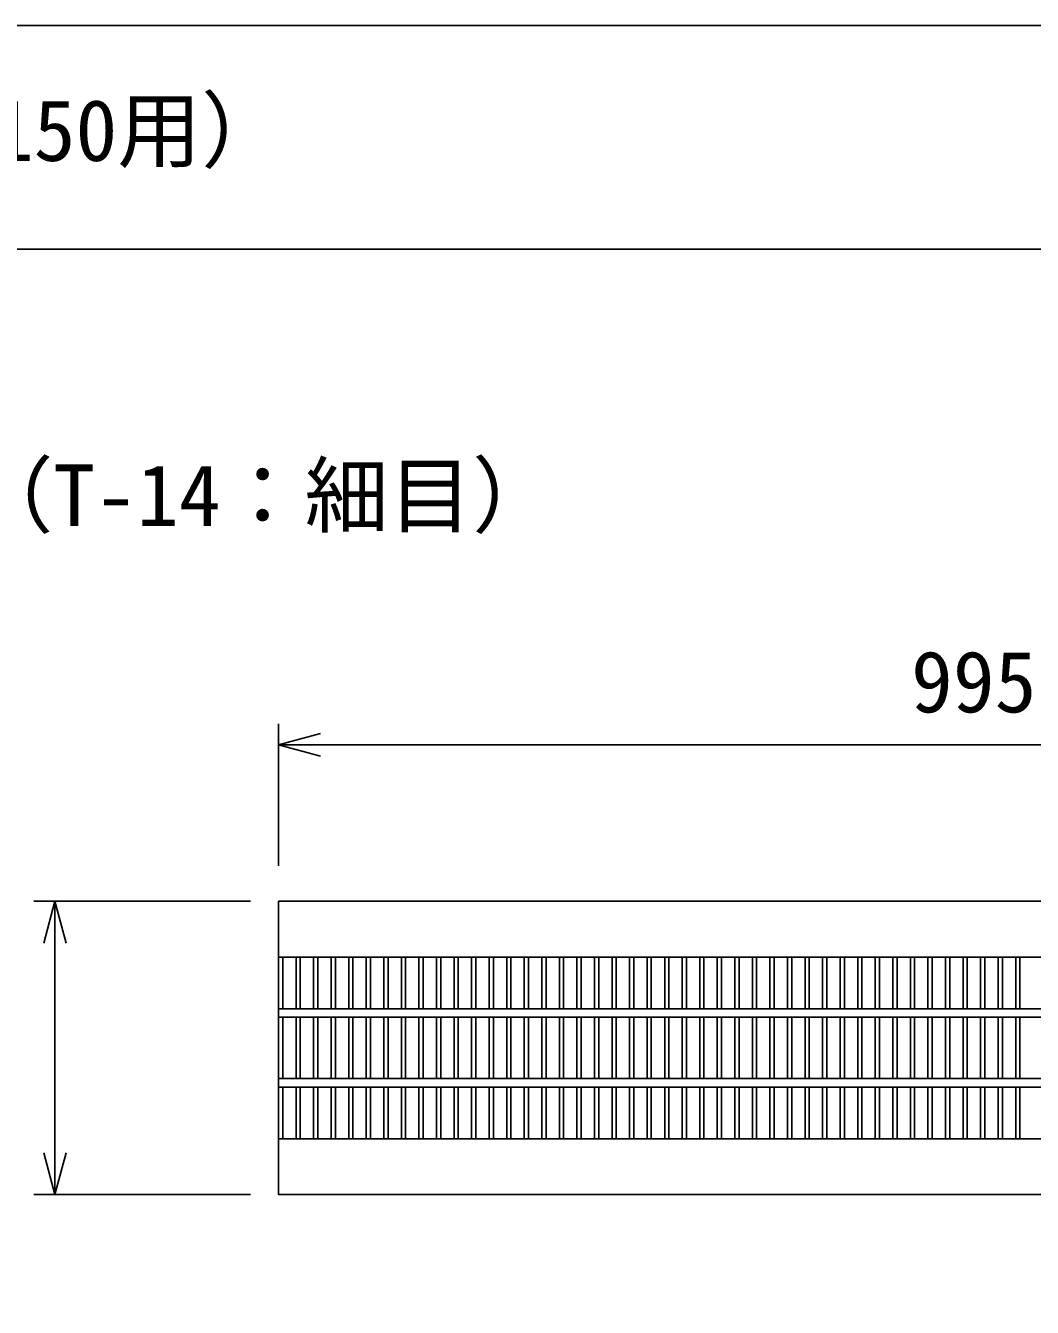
# Model space of a CAD drawing. Units: millimetres, scale not verified. Extents: x -25200 to 25200, y -8910 to 8910.
# Drawn here: x -15457 to -14737, y 854 to 1771 of the extents above; entities that cross this region are included whole.
import ezdxf
from ezdxf.enums import TextEntityAlignment as Align

# ---------------------------------------------------------------- set-up
doc = ezdxf.new("R2010")
doc.units = ezdxf.units.MM
doc.header["$LTSCALE"] = 30
for name, color, linetype, lineweight in [('0-0_DIM', 7, 'Continuous', 25), ('0-2_HATCH', 6, 'Continuous', 25), ('0-6_TXT', 7, 'Continuous', 25)]:
    doc.layers.add(name, color=color, linetype=linetype, lineweight=lineweight)
doc.styles.add('ＭＳ ゴシック', font='')
doc.styles.get('ＭＳ ゴシック').set_extended_font_data('MS Gothic')

msp = doc.modelspace()

# ---------------------------------------------------------------- linework, layer by layer
at = {"layer": '0-0_DIM'}
for p, q in [((-15276.52, 1170.13), (-15276.52, 1271.72)), ((-14281.52, 1256.72), (-15276.52, 1256.72)), ((-15296.52, 1144.91), (-15451.52, 1144.91)), ((-15436.52, 1144.91), (-15436.52, 934.91)), ((-15296.52, 934.91), (-15451.52, 934.91))]:
    msp.add_line(p, q, dxfattribs=at)
for points in [[(-15246.52, 1248.68), (-15276.52, 1256.72), (-15246.52, 1264.76)], [(-15444.56, 1114.91), (-15436.52, 1144.91), (-15428.48, 1114.91)], [(-15428.48, 964.91), (-15436.52, 934.91), (-15444.56, 964.91)]]:
    msp.add_lwpolyline(points, dxfattribs=at)
at = {"layer": '0-2_HATCH'}
for p, q in [((-15276.52, 1104.91), (-14281.52, 1104.91)), ((-15273.52, 1104.91), (-15273.52, 1067.91)), ((-15263.96, 1104.91), (-15263.96, 1067.91)), ((-15260.96, 1104.91), (-15260.96, 1067.91)), ((-15251.41, 1104.91), (-15251.41, 1067.91)), ((-15248.41, 1104.91), (-15248.41, 1067.91)), ((-15238.85, 1104.91), (-15238.85, 1067.91)), ((-15235.85, 1104.91), (-15235.85, 1067.91)), ((-15226.29, 1104.91), (-15226.29, 1067.91)), ((-15223.29, 1104.91), (-15223.29, 1067.91)), ((-15213.73, 1104.91), (-15213.73, 1067.91)), ((-15210.73, 1104.91), (-15210.73, 1067.91)), ((-15201.18, 1104.91), (-15201.18, 1067.91)), ((-15198.18, 1104.91), (-15198.18, 1067.91)), ((-15188.62, 1104.91), (-15188.62, 1067.91)), ((-15185.62, 1104.91), (-15185.62, 1067.91)), ((-15176.06, 1104.91), (-15176.06, 1067.91)), ((-15173.06, 1104.91), (-15173.06, 1067.91)), ((-15163.51, 1104.91), (-15163.51, 1067.91)), ((-15160.51, 1104.91), (-15160.51, 1067.91)), ((-15150.95, 1104.91), (-15150.95, 1067.91)), ((-15147.95, 1104.91), (-15147.95, 1067.91)), ((-15138.39, 1104.91), (-15138.39, 1067.91)), ((-15135.39, 1104.91), (-15135.39, 1067.91)), ((-15125.84, 1104.91), (-15125.84, 1067.91)), ((-15122.84, 1104.91), (-15122.84, 1067.91)), ((-15113.28, 1104.91), (-15113.28, 1067.91)), ((-15110.28, 1104.91), (-15110.28, 1067.91)), ((-15100.72, 1104.91), (-15100.72, 1067.91)), ((-15097.72, 1104.91), (-15097.72, 1067.91)), ((-15088.17, 1104.91), (-15088.17, 1067.91)), ((-15085.17, 1104.91), (-15085.17, 1067.91)), ((-15075.61, 1104.91), (-15075.61, 1067.91)), ((-15072.61, 1104.91), (-15072.61, 1067.91)), ((-15063.05, 1104.91), (-15063.05, 1067.91)), ((-15060.05, 1104.91), (-15060.05, 1067.91)), ((-15050.49, 1104.91), (-15050.49, 1067.91)), ((-15047.49, 1104.91), (-15047.49, 1067.91)), ((-15037.94, 1104.91), (-15037.94, 1067.91)), ((-15034.94, 1104.91), (-15034.94, 1067.91)), ((-15025.38, 1104.91), (-15025.38, 1067.91)), ((-15022.38, 1104.91), (-15022.38, 1067.91)), ((-15012.82, 1104.91), (-15012.82, 1067.91)), ((-15009.82, 1104.91), (-15009.82, 1067.91)), ((-15000.27, 1104.91), (-15000.27, 1067.91)), ((-14997.27, 1104.91), (-14997.27, 1067.91)), ((-14987.71, 1104.91), (-14987.71, 1067.91)), ((-14984.71, 1104.91), (-14984.71, 1067.91)), ((-14975.15, 1104.91), (-14975.15, 1067.91)), ((-14972.15, 1104.91), (-14972.15, 1067.91)), ((-14962.6, 1104.91), (-14962.6, 1067.91)), ((-14959.6, 1104.91), (-14959.6, 1067.91)), ((-14950.04, 1104.91), (-14950.04, 1067.91)), ((-14947.04, 1104.91), (-14947.04, 1067.91)), ((-14937.48, 1104.91), (-14937.48, 1067.91)), ((-14934.48, 1104.91), (-14934.48, 1067.91)), ((-14924.92, 1104.91), (-14924.92, 1067.91)), ((-14921.92, 1104.91), (-14921.92, 1067.91)), ((-14912.37, 1104.91), (-14912.37, 1067.91)), ((-14909.37, 1104.91), (-14909.37, 1067.91)), ((-14899.81, 1104.91), (-14899.81, 1067.91)), ((-14896.81, 1104.91), (-14896.81, 1067.91)), ((-14887.25, 1104.91), (-14887.25, 1067.91)), ((-14884.25, 1104.91), (-14884.25, 1067.91)), ((-14874.7, 1104.91), (-14874.7, 1067.91)), ((-14871.7, 1104.91), (-14871.7, 1067.91)), ((-14862.14, 1104.91), (-14862.14, 1067.91)), ((-14859.14, 1104.91), (-14859.14, 1067.91)), ((-14849.58, 1104.91), (-14849.58, 1067.91)), ((-14846.58, 1104.91), (-14846.58, 1067.91)), ((-14837.03, 1104.91), (-14837.03, 1067.91)), ((-14834.03, 1104.91), (-14834.03, 1067.91)), ((-14824.47, 1104.91), (-14824.47, 1067.91)), ((-14821.47, 1104.91), (-14821.47, 1067.91)), ((-14811.91, 1104.91), (-14811.91, 1067.91)), ((-14808.91, 1104.91), (-14808.91, 1067.91)), ((-14799.36, 1104.91), (-14799.36, 1067.91)), ((-14796.36, 1104.91), (-14796.36, 1067.91)), ((-14786.8, 1104.91), (-14786.8, 1067.91)), ((-14783.8, 1104.91), (-14783.8, 1067.91)), ((-14774.24, 1104.91), (-14774.24, 1067.91)), ((-14771.24, 1104.91), (-14771.24, 1067.91)), ((-14761.68, 1104.91), (-14761.68, 1067.91)), ((-14758.68, 1104.91), (-14758.68, 1067.91)), ((-14749.13, 1104.91), (-14749.13, 1067.91)), ((-14746.13, 1104.91), (-14746.13, 1067.91)), ((-14281.52, 1067.91), (-15276.52, 1067.91)), ((-14281.52, 1061.91), (-15276.52, 1061.91)), ((-15273.52, 1061.91), (-15273.52, 1017.91)), ((-15263.96, 1061.91), (-15263.96, 1017.91)), ((-15260.96, 1061.91), (-15260.96, 1017.91)), ((-15251.41, 1061.91), (-15251.41, 1017.91)), ((-15248.41, 1061.91), (-15248.41, 1017.91)), ((-15238.85, 1061.91), (-15238.85, 1017.91)), ((-15235.85, 1061.91), (-15235.85, 1017.91)), ((-15226.29, 1061.91), (-15226.29, 1017.91)), ((-15223.29, 1061.91), (-15223.29, 1017.91)), ((-15213.73, 1061.91), (-15213.73, 1017.91)), ((-15210.73, 1061.91), (-15210.73, 1017.91)), ((-15201.18, 1061.91), (-15201.18, 1017.91)), ((-15198.18, 1061.91), (-15198.18, 1017.91)), ((-15188.62, 1061.91), (-15188.62, 1017.91)), ((-15185.62, 1061.91), (-15185.62, 1017.91)), ((-15176.06, 1061.91), (-15176.06, 1017.91)), ((-15173.06, 1061.91), (-15173.06, 1017.91)), ((-15163.51, 1061.91), (-15163.51, 1017.91)), ((-15160.51, 1061.91), (-15160.51, 1017.91)), ((-15150.95, 1061.91), (-15150.95, 1017.91)), ((-15147.95, 1061.91), (-15147.95, 1017.91)), ((-15138.39, 1061.91), (-15138.39, 1017.91)), ((-15135.39, 1061.91), (-15135.39, 1017.91)), ((-15125.84, 1061.91), (-15125.84, 1017.91)), ((-15122.84, 1061.91), (-15122.84, 1017.91)), ((-15113.28, 1061.91), (-15113.28, 1017.91)), ((-15110.28, 1061.91), (-15110.28, 1017.91)), ((-15100.72, 1061.91), (-15100.72, 1017.91)), ((-15097.72, 1061.91), (-15097.72, 1017.91)), ((-15088.17, 1061.91), (-15088.17, 1017.91)), ((-15085.17, 1061.91), (-15085.17, 1017.91)), ((-15075.61, 1061.91), (-15075.61, 1017.91)), ((-15072.61, 1061.91), (-15072.61, 1017.91)), ((-15063.05, 1061.91), (-15063.05, 1017.91)), ((-15060.05, 1061.91), (-15060.05, 1017.91)), ((-15050.49, 1061.91), (-15050.49, 1017.91)), ((-15047.49, 1061.91), (-15047.49, 1017.91)), ((-15037.94, 1061.91), (-15037.94, 1017.91)), ((-15034.94, 1061.91), (-15034.94, 1017.91)), ((-15025.38, 1061.91), (-15025.38, 1017.91)), ((-15022.38, 1061.91), (-15022.38, 1017.91)), ((-15012.82, 1061.91), (-15012.82, 1017.91)), ((-15009.82, 1061.91), (-15009.82, 1017.91)), ((-15000.27, 1061.91), (-15000.27, 1017.91)), ((-14997.27, 1061.91), (-14997.27, 1017.91)), ((-14987.71, 1061.91), (-14987.71, 1017.91)), ((-14984.71, 1061.91), (-14984.71, 1017.91)), ((-14975.15, 1061.91), (-14975.15, 1017.91)), ((-14972.15, 1061.91), (-14972.15, 1017.91)), ((-14962.6, 1061.91), (-14962.6, 1017.91)), ((-14959.6, 1061.91), (-14959.6, 1017.91)), ((-14950.04, 1061.91), (-14950.04, 1017.91)), ((-14947.04, 1061.91), (-14947.04, 1017.91)), ((-14937.48, 1061.91), (-14937.48, 1017.91)), ((-14934.48, 1061.91), (-14934.48, 1017.91)), ((-14924.92, 1061.91), (-14924.92, 1017.91)), ((-14921.92, 1061.91), (-14921.92, 1017.91)), ((-14912.37, 1061.91), (-14912.37, 1017.91)), ((-14909.37, 1061.91), (-14909.37, 1017.91)), ((-14899.81, 1061.91), (-14899.81, 1017.91)), ((-14896.81, 1061.91), (-14896.81, 1017.91)), ((-14887.25, 1061.91), (-14887.25, 1017.91)), ((-14884.25, 1061.91), (-14884.25, 1017.91)), ((-14874.7, 1061.91), (-14874.7, 1017.91)), ((-14871.7, 1061.91), (-14871.7, 1017.91)), ((-14862.14, 1061.91), (-14862.14, 1017.91)), ((-14859.14, 1061.91), (-14859.14, 1017.91)), ((-14849.58, 1061.91), (-14849.58, 1017.91)), ((-14846.58, 1061.91), (-14846.58, 1017.91)), ((-14837.03, 1061.91), (-14837.03, 1017.91)), ((-14834.03, 1061.91), (-14834.03, 1017.91)), ((-14824.47, 1061.91), (-14824.47, 1017.91)), ((-14821.47, 1061.91), (-14821.47, 1017.91)), ((-14811.91, 1061.91), (-14811.91, 1017.91)), ((-14808.91, 1061.91), (-14808.91, 1017.91)), ((-14799.36, 1061.91), (-14799.36, 1017.91)), ((-14796.36, 1061.91), (-14796.36, 1017.91)), ((-14786.8, 1061.91), (-14786.8, 1017.91)), ((-14783.8, 1061.91), (-14783.8, 1017.91)), ((-14774.24, 1061.91), (-14774.24, 1017.91)), ((-14771.24, 1061.91), (-14771.24, 1017.91)), ((-14761.68, 1061.91), (-14761.68, 1017.91)), ((-14758.68, 1061.91), (-14758.68, 1017.91)), ((-14749.13, 1061.91), (-14749.13, 1017.91)), ((-14746.13, 1061.91), (-14746.13, 1017.91)), ((-14281.52, 1017.91), (-15276.52, 1017.91)), ((-14281.52, 1011.91), (-15276.52, 1011.91)), ((-15273.52, 1011.91), (-15273.52, 974.91)), ((-15263.96, 1011.91), (-15263.96, 974.91)), ((-15260.96, 1011.91), (-15260.96, 974.91)), ((-15251.41, 1011.91), (-15251.41, 974.91)), ((-15248.41, 1011.91), (-15248.41, 974.91)), ((-15238.85, 1011.91), (-15238.85, 974.91)), ((-15235.85, 1011.91), (-15235.85, 974.91)), ((-15226.29, 1011.91), (-15226.29, 974.91)), ((-15223.29, 1011.91), (-15223.29, 974.91)), ((-15213.73, 1011.91), (-15213.73, 974.91)), ((-15210.73, 1011.91), (-15210.73, 974.91)), ((-15201.18, 1011.91), (-15201.18, 974.91)), ((-15198.18, 1011.91), (-15198.18, 974.91)), ((-15188.62, 1011.91), (-15188.62, 974.91)), ((-15185.62, 1011.91), (-15185.62, 974.91)), ((-15176.06, 1011.91), (-15176.06, 974.91)), ((-15173.06, 1011.91), (-15173.06, 974.91)), ((-15163.51, 1011.91), (-15163.51, 974.91)), ((-15160.51, 1011.91), (-15160.51, 974.91)), ((-15150.95, 1011.91), (-15150.95, 974.91)), ((-15147.95, 1011.91), (-15147.95, 974.91)), ((-15138.39, 1011.91), (-15138.39, 974.91)), ((-15135.39, 1011.91), (-15135.39, 974.91)), ((-15125.84, 1011.91), (-15125.84, 974.91)), ((-15122.84, 1011.91), (-15122.84, 974.91)), ((-15113.28, 1011.91), (-15113.28, 974.91)), ((-15110.28, 1011.91), (-15110.28, 974.91)), ((-15100.72, 1011.91), (-15100.72, 974.91)), ((-15097.72, 1011.91), (-15097.72, 974.91)), ((-15088.17, 1011.91), (-15088.17, 974.91)), ((-15085.17, 1011.91), (-15085.17, 974.91)), ((-15075.61, 1011.91), (-15075.61, 974.91)), ((-15072.61, 1011.91), (-15072.61, 974.91)), ((-15063.05, 1011.91), (-15063.05, 974.91)), ((-15060.05, 1011.91), (-15060.05, 974.91)), ((-15050.49, 1011.91), (-15050.49, 974.91)), ((-15047.49, 1011.91), (-15047.49, 974.91)), ((-15037.94, 1011.91), (-15037.94, 974.91)), ((-15034.94, 1011.91), (-15034.94, 974.91)), ((-15025.38, 1011.91), (-15025.38, 974.91)), ((-15022.38, 1011.91), (-15022.38, 974.91)), ((-15012.82, 1011.91), (-15012.82, 974.91)), ((-15009.82, 1011.91), (-15009.82, 974.91)), ((-15000.27, 1011.91), (-15000.27, 974.91)), ((-14997.27, 1011.91), (-14997.27, 974.91)), ((-14987.71, 1011.91), (-14987.71, 974.91)), ((-14984.71, 1011.91), (-14984.71, 974.91)), ((-14975.15, 1011.91), (-14975.15, 974.91)), ((-14972.15, 1011.91), (-14972.15, 974.91)), ((-14962.6, 1011.91), (-14962.6, 974.91)), ((-14959.6, 1011.91), (-14959.6, 974.91)), ((-14950.04, 1011.91), (-14950.04, 974.91)), ((-14947.04, 1011.91), (-14947.04, 974.91)), ((-14937.48, 1011.91), (-14937.48, 974.91)), ((-14934.48, 1011.91), (-14934.48, 974.91)), ((-14924.92, 1011.91), (-14924.92, 974.91)), ((-14921.92, 1011.91), (-14921.92, 974.91)), ((-14912.37, 1011.91), (-14912.37, 974.91)), ((-14909.37, 1011.91), (-14909.37, 974.91)), ((-14899.81, 1011.91), (-14899.81, 974.91)), ((-14896.81, 1011.91), (-14896.81, 974.91)), ((-14887.25, 1011.91), (-14887.25, 974.91)), ((-14884.25, 1011.91), (-14884.25, 974.91)), ((-14874.7, 1011.91), (-14874.7, 974.91)), ((-14871.7, 1011.91), (-14871.7, 974.91)), ((-14862.14, 1011.91), (-14862.14, 974.91)), ((-14859.14, 1011.91), (-14859.14, 974.91)), ((-14849.58, 1011.91), (-14849.58, 974.91)), ((-14846.58, 1011.91), (-14846.58, 974.91)), ((-14837.03, 1011.91), (-14837.03, 974.91)), ((-14834.03, 1011.91), (-14834.03, 974.91)), ((-14824.47, 1011.91), (-14824.47, 974.91)), ((-14821.47, 1011.91), (-14821.47, 974.91)), ((-14811.91, 1011.91), (-14811.91, 974.91)), ((-14808.91, 1011.91), (-14808.91, 974.91)), ((-14799.36, 1011.91), (-14799.36, 974.91)), ((-14796.36, 1011.91), (-14796.36, 974.91)), ((-14786.8, 1011.91), (-14786.8, 974.91)), ((-14783.8, 1011.91), (-14783.8, 974.91)), ((-14774.24, 1011.91), (-14774.24, 974.91)), ((-14771.24, 1011.91), (-14771.24, 974.91)), ((-14761.68, 1011.91), (-14761.68, 974.91)), ((-14758.68, 1011.91), (-14758.68, 974.91)), ((-14749.13, 1011.91), (-14749.13, 974.91)), ((-14746.13, 1011.91), (-14746.13, 974.91)), ((-14281.52, 974.91), (-15276.52, 974.91))]:
    msp.add_line(p, q, dxfattribs=at)
msp.add_lwpolyline([(-15276.52, 1144.91), (-15276.52, 934.91), (-14281.52, 934.91), (-14281.52, 1144.91)], close=True, dxfattribs=at)
at = {"layer": '0-6_TXT'}
for points in [[(-17716.68, 1611.24), (-13516.68, 1611.24), (-13516.68, 1771.24), (-17716.68, 1771.24)], [(-15616.68, -1618.68), (-13516.68, -1618.68), (-13516.68, 1611.24), (-15616.68, 1611.24)]]:
    msp.add_lwpolyline(points, close=True, dxfattribs=at)

# ---------------------------------------------------------------- texts
at = {"layer": '0-0_DIM', "style": 'ＭＳ ゴシック'}
for s, p in [('（T-14：細目）', (-15497.66, 1400.09)), ('995', (-14824.02, 1266.72))]:
    msp.add_text(s, height=43.99, dxfattribs=at).set_placement(p, align=Align.BOTTOM_LEFT)
at = {"layer": '0-6_TXT', "style": 'ＭＳ ゴシック'}
msp.add_text('グレーチング蓋（150用）', height=43.99, dxfattribs=at).set_placement((-15961.68, 1661.24), align=Align.BOTTOM_LEFT)

doc.saveas('drawing.dxf')
